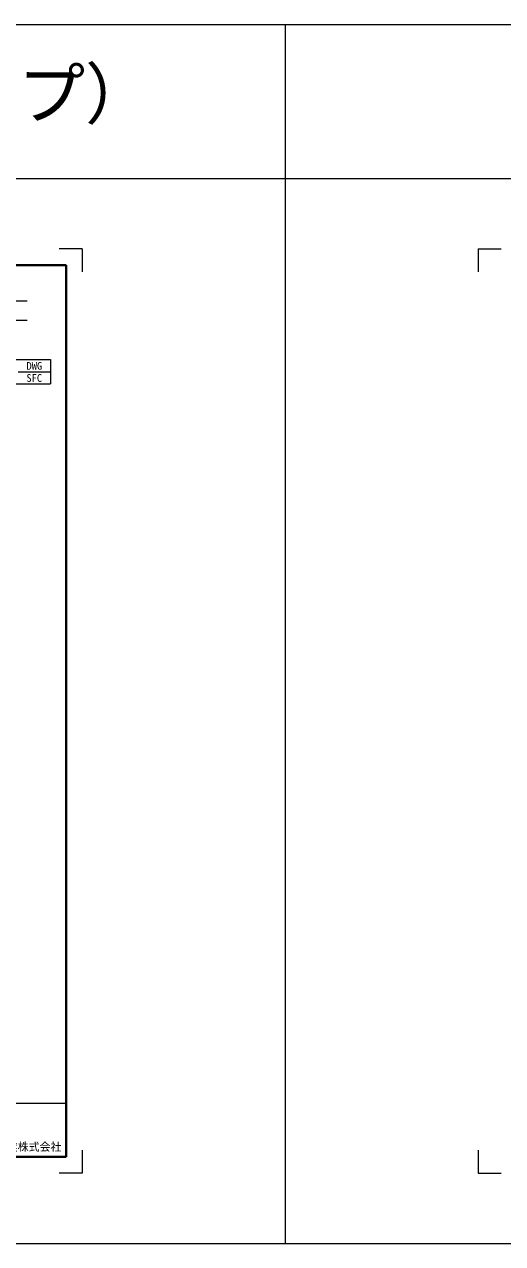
# Model space of a CAD drawing. Units: millimetres, scale not verified. Extents: x 14445 to 39803, y 612 to 10010.
# Drawn here: x 21794 to 25478, y 612 to 10010 of the extents above; entities that cross this region are included whole.
import ezdxf
from ezdxf.enums import TextEntityAlignment as Align

# ---------------------------------------------------------------- set-up
doc = ezdxf.new("R2010")
doc.units = ezdxf.units.MM
doc.header["$LTSCALE"] = 25
for name, color, linetype, lineweight in [('0_2', 7, 'Continuous', 20), ('Defpoints_3', 7, 'Continuous', 13), ('図枠', 7, 'Continuous', 5), ('枠', 1, 'Continuous', 20)]:
    doc.layers.add(name, color=color, linetype=linetype, lineweight=lineweight)
doc.layers.add('集水桝', color=7, linetype='Continuous')
doc.styles.add('ＭＳ ゴシック', font='')
doc.styles.get('ＭＳ ゴシック').set_extended_font_data('MS Gothic')

msp = doc.modelspace()

# ---------------------------------------------------------------- linework, layer by layer
at = {"layer": '0_2'}
for p, q in [((21558.87, 7426.91), (21996.37, 7426.91)), ((21996.37, 7426.91), (21996.37, 7239.41)), ((21746.37, 7333.16), (21996.37, 7333.16)), ((21558.87, 7239.41), (21996.37, 7239.41))]:
    msp.add_line(p, q, dxfattribs=at)
at = {"layer": 'Defpoints_3'}
for p, q in [((22240.03, 8280.04), (22063.26, 8280.04)), ((22240.03, 8280.04), (22240.03, 8103.27)), ((25290.03, 8280.04), (25466.81, 8280.04)), ((25290.03, 8280.04), (25290.03, 8103.27)), ((22240.03, 1331.82), (22240.03, 1155.04)), ((25290.03, 1331.82), (25290.03, 1155.04)), ((22240.03, 1155.04), (22063.26, 1155.04)), ((25290.03, 1155.04), (25466.81, 1155.04))]:
    msp.add_line(p, q, dxfattribs=at)
at = {"layer": '図枠', "lineweight": 40}
for p, q in [((22115.03, 8155.04), (17490.03, 8155.04)), ((22115.03, 1280.04), (22115.03, 8155.04)), ((22115.03, 1280.04), (17490.03, 1280.04))]:
    msp.add_line(p, q, dxfattribs=at)
at = {"layer": '図枠', "lineweight": 13}
for p, q in [((17790.03, 7880.04), (21815.03, 7880.04)), ((17790.03, 7730.04), (21815.03, 7730.04)), ((22115.03, 1692.54), (17490.03, 1692.54))]:
    msp.add_line(p, q, dxfattribs=at)
at = {"layer": '枠'}
for p, q in [((14444.57, 10010.48), (39802.53, 10010.48)), ((23802.53, 10010.48), (23802.53, 611.83)), ((14444.57, 8823.26), (23802.53, 8823.26)), ((23802.53, 8823.26), (31802.53, 8823.26)), ((14444.57, 611.83), (39802.53, 611.83))]:
    msp.add_line(p, q, dxfattribs=at)

# ---------------------------------------------------------------- texts
at = {"layer": '0_2', "style": 'ＭＳ ゴシック'}
msp.add_text('Ⅲ型 H=50（防草タイプ）', height=379.8, dxfattribs=at).set_placement((19802.53, 9171.85), align=Align.BOTTOM_CENTER)
at = {"layer": '図枠', "style": 'ＭＳ ゴシック'}
msp.add_text('東洋コンクリート工業株式会社', height=61.71, dxfattribs=at).set_placement((21490.03, 1357.39), align=Align.MIDDLE_CENTER)
at = {"layer": '集水桝', "style": 'ＭＳ ゴシック'}
for s, p in [('DWG', (21810.46, 7330.47)), ('SFC', (21809.39, 7237.08))]:
    msp.add_text(s, height=59.34, dxfattribs=at).set_placement(p, align=Align.BOTTOM_LEFT)

doc.saveas('drawing.dxf')
